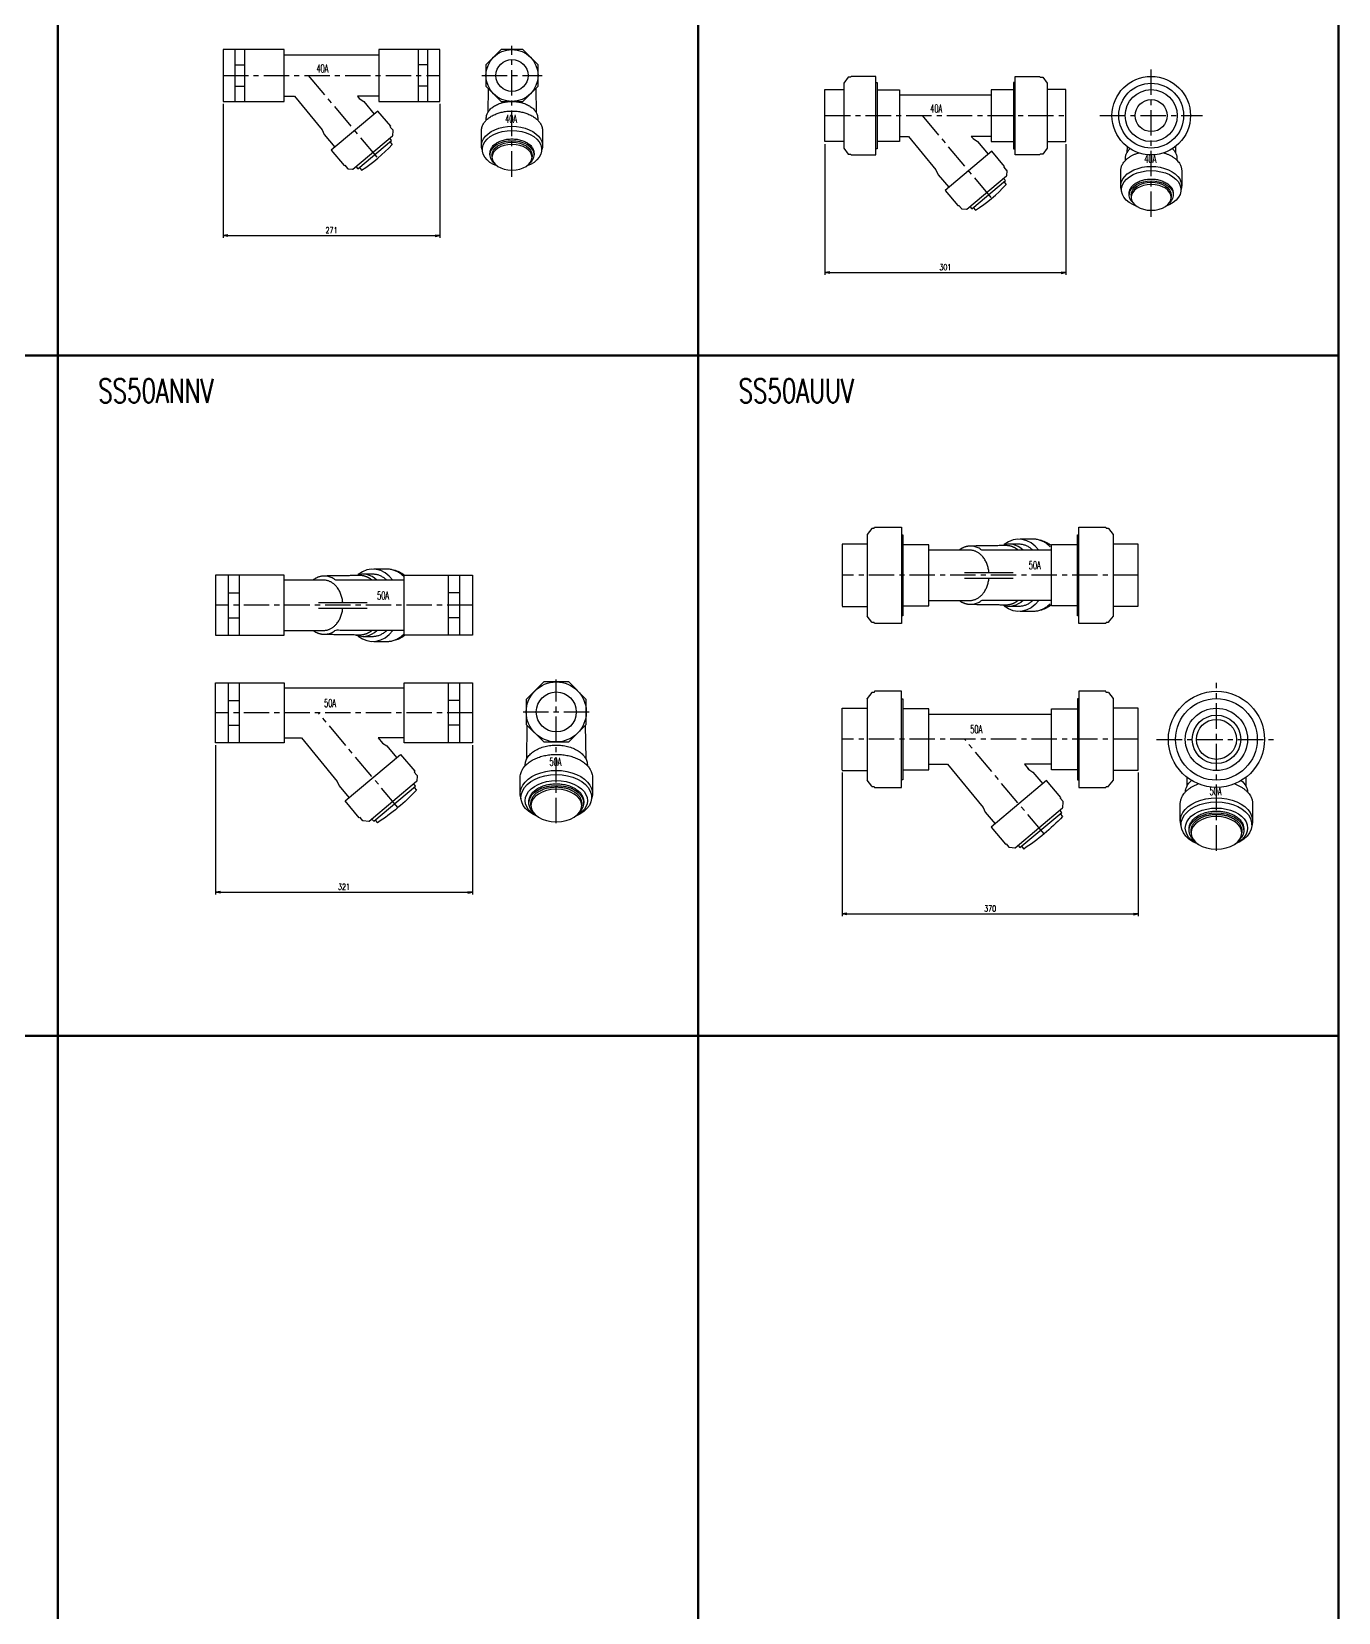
# Model space of a CAD drawing. Header units: millimetres. Extents: x 1711 to 90196, y -23291 to 8516.
# Drawn here: x 15169 to 16801, y -16824 to -14849 of the extents above; entities that cross this region are included whole.
import ezdxf

# ---------------------------------------------------------------- set-up
doc = ezdxf.new("R2010")
doc.units = ezdxf.units.MM
doc.header["$PDMODE"] = 35
doc.linetypes.add('CENTER', pattern=[50.8, 31.75, -6.35, 6.35, -6.35])
for name, color, linetype in [('CEN', 2, 'CENTER'), ('寸法', 2, 'Continuous'), ('配管-CVP', 4, 'Continuous')]:
    doc.layers.add(name, color=color, linetype=linetype)
doc.layers.add('line', color=153, linetype='Continuous', lineweight=50)
doc.styles.add('kpk', font='romans.shx', dxfattribs={"width": 0.7, "bigfont": 'extfont2.shx'})
doc.styles.get("Standard").update_dxf_attribs({"font": 'romans.shx', "bigfont": 'extfont.shx'})
doc.dimstyles.new('KPK-3', dxfattribs={"dimscale": 3, "dimtxt": 2.5, "dimasz": 2, "dimexe": 1, "dimexo": 1, "dimgap": 1, "dimtad": 3, "dimdec": 1, "dimdsep": 46, "dimtxsty": 'kpk', "dimblk": 'OPEN', "dimcen": 2.5, "dimclrd": 2, "dimclre": 2, "dimclrt": 4, "dimadec": 1, "dimazin": 2, "dimtfac": 1, "dimtdec": 1, "dimtmove": 0, "dimatfit": 2, "dimldrblk": 'OPEN', "dimfxl": 0, "dimlwd": -1, "dimlwe": -1, "dimarcsym": 0})

# ---------------------------------------------------------------- blocks, each defined once
blk = doc.blocks.new('_Open')
at = {"color": 0, "linetype": 'ByBlock', "lineweight": -2}
for p, q in [((-1, 0.17), (0, 0)), ((-1, -0.17), (0, 0)), ((0, 0), (-1, 0))]:
    blk.add_line(p, q, dxfattribs=at)
blk = doc.blocks.new('*D3050')
at = {"layer": 'Defpoints', "color": 0, "transparency": 16777216}
for p in [(16159.7, -14986.5), (16460.7, -14986.5), (16460.7, -15150.1)]:
    blk.add_point(p, dxfattribs=at)
at = {"layer": '寸法', "color": 2, "transparency": 16777216}
for p, q in [((16159.7, -14989.5), (16159.7, -15153.1)), ((16460.7, -14989.5), (16460.7, -15153.1)), ((16165.7, -15150.1), (16454.7, -15150.1))]:
    blk.add_line(p, q, dxfattribs=at)
at = {"layer": '寸法', "color": 2, "transparency": 16777216, "xscale": 6, "yscale": 6, "zscale": 6, "rotation": 180}
blk.add_blockref('_Open', (16159.7, -15150.1), dxfattribs=at)
at = {"layer": '寸法', "color": 2, "transparency": 16777216, "xscale": 6, "yscale": 6, "zscale": 6}
blk.add_blockref('_Open', (16460.7, -15150.1), dxfattribs=at)
at = {"layer": '寸法', "color": 4, "transparency": 16777216, "insert": (16310.2, -15143.4), "char_height": 7.5, "attachment_point": 5, "style": 'kpk', "bg_fill": 3, "box_fill_scale": 1.1, "bg_fill_color": 256, "bg_fill_true_color": 13158600, "bg_fill_transparency": 0}
blk.add_mtext('301', dxfattribs=at)
blk = doc.blocks.new('*D3051')
at = {"layer": 'Defpoints', "color": 0, "transparency": 16777216}
for p in [(16181.2, -15771.8), (16551.2, -15771.8), (16551.2, -15951.5)]:
    blk.add_point(p, dxfattribs=at)
at = {"layer": '寸法', "color": 2, "transparency": 16777216}
for p, q in [((16181.2, -15774.8), (16181.2, -15954.5)), ((16551.2, -15774.8), (16551.2, -15954.5)), ((16187.2, -15951.5), (16545.2, -15951.5))]:
    blk.add_line(p, q, dxfattribs=at)
at = {"layer": '寸法', "color": 2, "transparency": 16777216, "xscale": 6, "yscale": 6, "zscale": 6, "rotation": 180}
blk.add_blockref('_Open', (16181.2, -15951.5), dxfattribs=at)
at = {"layer": '寸法', "color": 2, "transparency": 16777216, "xscale": 6, "yscale": 6, "zscale": 6}
blk.add_blockref('_Open', (16551.2, -15951.5), dxfattribs=at)
at = {"layer": '寸法', "color": 4, "transparency": 16777216, "insert": (16366.2, -15944.8), "char_height": 7.5, "attachment_point": 5, "style": 'kpk', "bg_fill": 3, "box_fill_scale": 1.1, "bg_fill_color": 256, "bg_fill_true_color": 13158600, "bg_fill_transparency": 0}
blk.add_mtext('370', dxfattribs=at)
blk = doc.blocks.new('*D2992')
at = {"layer": 'Defpoints', "color": 0, "transparency": 16777216}
for p in [(15407.8, -14936.4), (15678.8, -14936.4), (15678.8, -15103.9)]:
    blk.add_point(p, dxfattribs=at)
at = {"layer": '寸法', "color": 2, "transparency": 16777216}
for p, q in [((15407.8, -14939.4), (15407.8, -15106.9)), ((15678.8, -14939.4), (15678.8, -15106.9)), ((15413.8, -15103.9), (15672.8, -15103.9))]:
    blk.add_line(p, q, dxfattribs=at)
at = {"layer": '寸法', "color": 2, "transparency": 16777216, "xscale": 6, "yscale": 6, "zscale": 6, "rotation": 180}
blk.add_blockref('_Open', (15407.8, -15103.9), dxfattribs=at)
at = {"layer": '寸法', "color": 2, "transparency": 16777216, "xscale": 6, "yscale": 6, "zscale": 6}
blk.add_blockref('_Open', (15678.8, -15103.9), dxfattribs=at)
at = {"layer": '寸法', "color": 4, "transparency": 16777216, "insert": (15543.3, -15097.2), "char_height": 7.5, "attachment_point": 5, "style": 'kpk', "bg_fill": 3, "box_fill_scale": 1.1, "bg_fill_color": 256, "bg_fill_true_color": 13158600, "bg_fill_transparency": 0}
blk.add_mtext('271', dxfattribs=at)
blk = doc.blocks.new('*D2993')
at = {"layer": 'Defpoints', "color": 0, "transparency": 16777216}
for p in [(15398.4, -15737.8), (15719.4, -15737.8), (15719.4, -15924.4)]:
    blk.add_point(p, dxfattribs=at)
at = {"layer": '寸法', "color": 2, "transparency": 16777216}
for p, q in [((15398.4, -15740.8), (15398.4, -15927.4)), ((15719.4, -15740.8), (15719.4, -15927.4)), ((15404.4, -15924.4), (15713.4, -15924.4))]:
    blk.add_line(p, q, dxfattribs=at)
at = {"layer": '寸法', "color": 2, "transparency": 16777216, "xscale": 6, "yscale": 6, "zscale": 6, "rotation": 180}
blk.add_blockref('_Open', (15398.4, -15924.4), dxfattribs=at)
at = {"layer": '寸法', "color": 2, "transparency": 16777216, "xscale": 6, "yscale": 6, "zscale": 6}
blk.add_blockref('_Open', (15719.4, -15924.4), dxfattribs=at)
at = {"layer": '寸法', "color": 4, "transparency": 16777216, "insert": (15558.9, -15917.6), "char_height": 7.5, "attachment_point": 5, "style": 'kpk', "bg_fill": 3, "box_fill_scale": 1.1, "bg_fill_color": 256, "bg_fill_true_color": 13158600, "bg_fill_transparency": 0}
blk.add_mtext('321', dxfattribs=at)
blk = doc.blocks.new('A$Cc6877018')
at = {"layer": 'line'}
for p, q in [((1660, -160), (1660, -7020)), ((2460, -160), (2460, -7020)), ((0, -3620), (3260, -3620)), ((0, -4470), (3260, -4470))]:
    blk.add_line(p, q, dxfattribs=at)
blk.add_lwpolyline([(60, -220), (0, 0), (0, -7020), (3260, -7020), (3260, 0), (0, 0)], dxfattribs=at)
at = {"layer": 'line', "char_height": 30, "attachment_point": 4}
for s, insert in [('{\\W0.7;SS50ANNV}', (1710.7, -3664.1)), ('{\\W0.7;SS50AUUV}', (2510.7, -3664.1))]:
    blk.add_mtext(s, dxfattribs=dict(at, insert=insert))

msp = doc.modelspace()

# ---------------------------------------------------------------- linework, layer by layer
at = {"layer": 'CEN'}
for p, q in [((15768.7754, -15030.351), (15768.7754, -14866.8289)), ((15407.7923, -14903.8873), (15678.7923, -14903.8873)), ((15514.2923, -14903.8873), (15601.0044, -15007.2267)), ((15731.0445, -14903.8873), (15806.5063, -14903.8873)), ((16567.4004, -15080.4807), (16567.4004, -14896.5292)), ((16159.7369, -14954.0169), (16460.7369, -14954.0169)), ((16281.2369, -14954.0169), (16367.949, -15057.3563)), ((16503.2578, -14954.0169), (16631.5429, -14954.0169)), ((16551.2154, -15528.1555), (16181.2154, -15528.1555)), ((15719.4371, -15565.8558), (15398.4371, -15565.8558)), ((15824.1429, -15838.2781), (15824.1429, -15658.4038)), ((16648.8721, -15872.4974), (16648.8721, -15662.5818)), ((15719.4371, -15700.2721), (15398.4371, -15700.2721)), ((15626.312, -15818.7025), (15526.9371, -15700.2721)), ((15782.639, -15699.168), (15865.6469, -15699.168)), ((16551.2154, -15733.1373), (16181.2154, -15733.1373)), ((16433.5903, -15851.5678), (16334.2154, -15733.1373)), ((16574.165, -15733.3873), (16723.5793, -15733.3873))]:
    msp.add_line(p, q, dxfattribs=at)
at = {"layer": '配管-CVP', "color": 0, "linetype": 'ByBlock'}
for p, q in [((15422.7923, -14936.3873), (15422.7923, -14871.3873)), ((15434.7923, -14936.3873), (15434.7923, -14871.3873)), ((15651.7923, -14936.3873), (15651.7923, -14871.3873)), ((15663.7923, -14936.3873), (15663.7923, -14871.3873)), ((15422.7923, -14890.4254), (15434.7923, -14890.4254)), ((15484.2923, -14877.9873), (15602.2923, -14877.9873)), ((15663.7923, -14890.4254), (15651.7923, -14890.4254)), ((15422.7923, -14917.3493), (15434.7923, -14917.3493)), ((15663.7923, -14917.3493), (15651.7923, -14917.3493)), ((15738.8919, -14919.9657), (15738.4025, -14950.2949)), ((15798.659, -14919.9657), (15799.1483, -14950.2949)), ((16253.0619, -14928.1169), (16367.4119, -14928.1169)), ((15616.3554, -14986.6438), (15619.184, -14990.0148)), ((15743.7854, -15003.2433), (15743.7854, -15006.0781)), ((15793.7654, -15003.2433), (15793.7654, -15006.0781)), ((16537.1532, -14992.6306), (16537.0275, -15000.4245)), ((16597.6475, -14992.6306), (16597.7732, -15000.4245)), ((15578.0685, -15018.7703), (15580.8971, -15022.1414)), ((16383.3, -15036.7734), (16386.1286, -15040.1444)), ((16345.0131, -15068.8999), (16347.8417, -15072.271)), ((16542.4104, -15053.3729), (16542.4104, -15056.2077)), ((16592.3904, -15053.3729), (16592.3904, -15056.2077)), ((16212.3654, -15477.5764), (16212.3654, -15579.4051)), ((16218.2154, -15469.8494), (16212.4704, -15477.2703)), ((16514.2154, -15469.8494), (16519.9604, -15477.2703)), ((16475.2154, -15490.4055), (16442.7154, -15490.4055)), ((16334.3063, -15524.9055), (16394.9145, -15524.9055)), ((15414.4371, -15603.3558), (15414.4371, -15528.3558)), ((15428.4371, -15603.3558), (15428.4371, -15528.3558)), ((15689.4371, -15603.3558), (15689.4371, -15528.3558)), ((15703.4371, -15603.3558), (15703.4371, -15528.3558)), ((16334.3063, -15531.9055), (16394.9145, -15531.9055)), ((15414.4371, -15550.3227), (15428.4371, -15550.3227)), ((15527.028, -15562.3558), (15587.6362, -15562.3558)), ((15703.4371, -15550.3227), (15689.4371, -15550.3227)), ((15414.4371, -15581.3888), (15428.4371, -15581.3888)), ((15527.028, -15569.3558), (15587.6362, -15569.3558)), ((15703.4371, -15581.3888), (15689.4371, -15581.3888)), ((16181.2154, -15567.3055), (16212.3654, -15567.3055)), ((16218.2154, -15586.9616), (16212.3654, -15579.4051)), ((16551.2154, -15567.3055), (16520.0654, -15567.3055)), ((15414.4371, -15737.7721), (15414.4371, -15662.7721)), ((15428.4371, -15737.7721), (15428.4371, -15662.7721)), ((15689.4371, -15737.7721), (15689.4371, -15662.7721)), ((15703.4371, -15737.7721), (15703.4371, -15662.7721)), ((15483.9371, -15668.8721), (15633.9371, -15668.8721)), ((16212.3654, -15682.5582), (16212.3654, -15784.3869)), ((16218.2154, -15674.8312), (16212.4704, -15682.2521)), ((16514.2154, -15674.8312), (16519.9604, -15682.2521)), ((15414.4371, -15684.739), (15428.4371, -15684.739)), ((15703.4371, -15684.739), (15689.4371, -15684.739)), ((16289.7154, -15701.7373), (16442.7154, -15701.7373)), ((15414.4371, -15715.8051), (15428.4371, -15715.8051)), ((15703.4371, -15715.8051), (15689.4371, -15715.8051)), ((15787.4966, -15715.5546), (15786.9731, -15758.2651)), ((15861.3128, -15758.2651), (15860.7893, -15715.5546)), ((16181.2154, -15772.2873), (16212.3654, -15772.2873)), ((16551.2154, -15772.2873), (16520.0654, -15772.2873)), ((16611.8472, -15780.6647), (16611.7023, -15792.4844)), ((16686.042, -15792.4844), (16685.8971, -15780.6647)), ((16218.2154, -15791.9434), (16212.3654, -15784.3869)), ((15597.9222, -15834.1698), (15600.7502, -15837.54)), ((16604.6821, -15840.0207), (16604.6821, -15835.8266)), ((16693.0621, -15840.0207), (16693.0621, -15835.8266)), ((16405.2006, -15867.0351), (16408.0285, -15870.4053))]:
    msp.add_line(p, q, dxfattribs=at)
for points in [[(15736.2754, -14890.4254), (15736.2754, -14917.3493), (15755.3135, -14936.3873), (15782.2374, -14936.3873), (15801.2754, -14917.3493), (15801.2754, -14890.4254), (15782.2374, -14871.3873), (15755.3135, -14871.3873)], [(15398.4371, -15528.3558), (15398.4371, -15603.3558), (15483.9371, -15603.3558), (15483.9371, -15528.3558)], [(15633.9371, -15603.3558), (15633.9371, -15528.3558), (15719.4371, -15528.3558), (15719.4371, -15603.3558)], [(15786.6429, -15683.635), (15786.6429, -15714.701), (15808.6099, -15736.668), (15839.6759, -15736.668), (15861.6429, -15714.701), (15861.6429, -15683.635), (15839.6759, -15661.668), (15808.6099, -15661.668)]]:
    msp.add_lwpolyline(points, close=True, dxfattribs=at)
for points in [[(16212.47, -15477.2704, 0.166207984), (16212.3654, -15477.5764, -0.166207984)], [(16212.3654, -15579.2346, 0.166207984), (16212.47, -15579.5407, -0.166207984)], [(16519.9607, -15579.5407, 0.166207984), (16520.0654, -15579.2346, -0.166207984)], [(16212.47, -15682.2521, 0.166207984), (16212.3654, -15682.5582, -0.166207984)], [(16520.0654, -15682.5582, 0.166207984), (16519.9607, -15682.2521, -0.166207984)]]:
    msp.add_lwpolyline(points, format="xyb", close=True, dxfattribs=at)
for points in [[(16218.215, -15469.8495, -0.232031248), (16218.6104, -15469.6555), (16221.2064, -15469.6555), (16221.8284, -15468.3555), (16255.3654, -15468.3555), (16255.3654, -15588.4555), (16221.8284, -15588.4555), (16221.2064, -15587.1555), (16218.6104, -15587.1555, -0.232031248), (16218.215, -15586.9616)], [(16514.2157, -15586.9616, -0.232031248), (16513.8204, -15587.1555), (16511.2244, -15587.1555), (16510.6024, -15588.4555), (16477.0654, -15588.4555), (16477.0654, -15468.3555), (16510.6024, -15468.3555), (16511.2244, -15469.6555), (16513.8204, -15469.6555, -0.232031248), (16514.2157, -15469.8495)], [(16514.2154, -15586.9616), (16520.0654, -15579.4051), (16520.0654, -15477.5764, 0.166207984), (16519.9607, -15477.2704, -0.166207984), (16520.0654, -15477.5764)]]:
    msp.add_lwpolyline(points, format="xyb", dxfattribs=at)
for points in [[(16255.3654, -15477.9555), (16257.2154, -15477.9555), (16257.2154, -15578.8555), (16255.3654, -15578.8555)], [(16477.0654, -15578.8555), (16475.2154, -15578.8555), (16475.2154, -15477.9555), (16477.0654, -15477.9555)], [(16212.3654, -15489.5055), (16181.2154, -15489.5055), (16181.2154, -15566.8055)], [(16257.2154, -15566.4055), (16289.7154, -15566.4055), (16289.7154, -15490.4055), (16257.2154, -15490.4055)], [(16475.2154, -15566.4055), (16442.7154, -15566.4055), (16442.7154, -15490.4055), (16442.2154, -15490.9055)], [(16551.2154, -15566.8055), (16551.2154, -15489.5055), (16520.0654, -15489.5055)]]:
    msp.add_lwpolyline(points, dxfattribs=at)
for centre, radius in [((15768.7754, -14903.8873), 32.5), ((15768.7754, -14903.8873), 20), ((16567.4004, -14954.0169), 49.05), ((16567.4004, -14954.0169), 40.5), ((16567.4004, -14954.0169), 32.5), ((16567.4004, -14954.0169), 20), ((15824.1429, -15699.168), 37.5), ((15824.1429, -15699.168), 25), ((16648.8721, -15733.3873), 60.0502), ((16648.8721, -15733.3873), 51), ((16648.8721, -15733.3873), 38.9), ((16648.8721, -15733.3873), 30.28), ((16648.8721, -15733.3873), 25)]:
    msp.add_circle(centre, radius, dxfattribs=at)
for centre in [(15466.6618, -14847.1234), (16233.6064, -14897.253)]:
    msp.add_arc(centre, 209, 303.1327492, 316.8672508, dxfattribs=at)
at = {"layer": '配管-CVP', "color": 0, "linetype": 'ByBlock', "extrusion": (0, 0, -1)}
for centre, major_axis, ratio, start_param, end_param in [((15768.7754, -14991.8236), (38.09, 0), 0.64278761, 2.907640378, 6.517137583), ((15768.7754, -14996.4255), (-37.09, 0), 0.64278761, -1.069098854, 4.210691508), ((15768.7754, -15002.9752), (-27.5, 0), 0.64278761, -0.623644859, 3.765237513), ((15768.7754, -15003.2433), (24.99, 0), 0.64278761, 3.141592654, 6.283185307), ((16567.4004, -15041.9532), (38.09, 0), 0.64278761, 2.907640378, 6.517137583), ((16567.4004, -15046.5551), (-37.09, 0), 0.64278761, -1.069098854, 4.210691508), ((16567.4004, -15053.1048), (-27.5, 0), 0.64278761, -0.623644859, 3.765237513), ((16567.4004, -15053.3729), (24.99, 0), 0.64278761, 3.141592654, 6.283185307), ((16389.8808, -15528.4055), (0, -38.84), 0.766044443, 5.653894126, 6.580817908), ((16402.0937, -15528.4055), (0, -45.19), 0.766044443, 5.480591928, 6.838796538), ((16423.6914, -15528.4055), (0, -44.19), 0.766044443, 5.733122283, 6.138075612), ((15824.1429, -15801.2174), (45.19, 0), 0.64278761, 2.922259713, 6.502518248), ((15824.1429, -15805.8013), (-44.19, 0), 0.64278761, -1.007728242, 4.149320896), ((15824.1429, -15809.938), (-38.9, 0), 0.64278761, -0.942001084, 4.083593737), ((15824.1429, -15812.9639), (34.19, 0), 0.64278761, 2.535494459, 6.889283502), ((16648.8721, -15799.7268), (38.84, 0), 0.64278761, 3.163768524, 3.78431946), ((16648.8721, -15799.7268), (38.84, 0), 0.64278761, 5.6404585, 6.261009437), ((16648.8721, -15835.4368), (45.19, 0), 0.64278761, 2.922259713, 6.502518248), ((16648.8721, -15840.0207), (-44.19, 0), 0.64278761, -1.007728242, 4.149320896), ((16648.8721, -15844.1574), (-38.9, 0), 0.64278761, -0.942001084, 4.083593737), ((16648.8721, -15847.1832), (34.19, 0), 0.64278761, 2.535494459, 6.889283502)]:
    msp.add_ellipse(centre, major_axis=major_axis, ratio=ratio, start_param=start_param, end_param=end_param, dxfattribs=at)
for centre, major_axis in [((15768.7754, -15006.0781), (24.99, 0)), ((16567.4004, -15056.2077), (24.99, 0)), ((15824.1429, -15816.066), (31.69, 0)), ((16648.8721, -15850.2853), (31.69, 0))]:
    msp.add_ellipse(centre, major_axis=major_axis, ratio=0.64278761, dxfattribs=at)
at = {"layer": '配管-CVP', "color": 0, "linetype": 'ByBlock'}
for centre, major_axis, start_param, end_param in [((16402.0937, -15528.4055), (0, 45.19), 5.480591928, 6.838796538), ((16423.6914, -15528.4055), (0, 44.19), 5.733122283, 6.138075612), ((16389.8808, -15528.4055), (0, 38.84), 5.653894126, 6.580817908), ((15594.8154, -15565.8558), (0, 45.19), 5.480591928, 6.838796538), ((15616.4131, -15565.8558), (0, 44.19), 5.725737959, 6.138075612), ((15582.6025, -15565.8558), (0, 38.84), 5.653894126, 6.580817908), ((15582.6025, -15565.8558), (0, 38.84), 2.843960052, 3.770883835), ((15594.8154, -15565.8558), (0, 45.19), 2.585981422, 3.944186033), ((15616.4131, -15565.8558), (0, 44.19), 3.286702349, 3.699040002)]:
    msp.add_ellipse(centre, major_axis=major_axis, ratio=0.766044443, start_param=start_param, end_param=end_param, dxfattribs=at)
for points, weights, knots in [([(15730.6854, -14991.8236), (15730.6854, -14982.2892), (15730.6854, -14972.7547), (15730.6854, -14948.2709), (15768.7754, -14948.2709), (15806.8654, -14948.2709), (15806.8654, -14972.7547), (15806.8654, -14982.2892), (15806.8654, -14991.8236)], [1, 1, 1, 0.707106781187, 1, 0.707106781187, 1, 1, 1], [0, 0, 0, 1, 1, 2.570796327, 2.570796327, 4.141592654, 4.141592654, 5.141592654, 5.141592654, 5.141592654]), ([(15736.6354, -14959.6149), (15736.6354, -14958.3329), (15736.6354, -14957.0508), (15736.6354, -14936.3916), (15768.7754, -14936.3916), (15800.9154, -14936.3916), (15800.9154, -14957.0508), (15800.9154, -14958.3329), (15800.9154, -14959.6149)], [1, 1, 1, 0.707106781187, 1, 0.707106781187, 1, 1, 1], [0, 0, 0, 1, 1, 2.570796327, 2.570796327, 4.141592654, 4.141592654, 5.141592654, 5.141592654, 5.141592654]), ([(15741.2754, -15002.9752), (15741.2754, -15001.9027), (15741.2754, -15000.8302), (15741.2754, -14990.6246), (15755.0254, -14985.5218), (15768.7754, -14980.419), (15782.5254, -14985.5218), (15796.2754, -14990.6246), (15796.2754, -15000.8302), (15796.2754, -15001.9027), (15796.2754, -15002.9752)], [1, 1, 1, 0.866025403784, 1, 0.866025403784, 1, 0.866025403784, 1, 1, 1], [0, 0, 0, 1, 1, 2.047197551, 2.047197551, 3.094395102, 3.094395102, 4.141592654, 4.141592654, 5.141592654, 5.141592654, 5.141592654]), ([(16529.3104, -15041.9532), (16529.3104, -15032.4188), (16529.3104, -15022.8843), (16529.3104, -15007.0155), (16551.8454, -15000.5351)], [1, 1, 1, 0.839158343316, 1], [0, 0, 0, 1, 1, 2.150124882, 2.150124882, 2.150124882]), ([(16535.2604, -15009.7446), (16535.2604, -15008.4625), (16535.2604, -15007.1804), (16535.2604, -15000.5909), (16541.1961, -14995.2184)], [1, 1, 1, 0.952710629088, 1], [0, 0, 0, 1, 1, 1.617523167, 1.617523167, 1.617523167]), ([(16582.9553, -15000.5351), (16605.4904, -15007.0155), (16605.4904, -15022.8843), (16605.4904, -15032.4188), (16605.4904, -15041.9532)], [1, 0.839158343316, 1, 1, 1], [0, 0, 0, 1.150124882, 1.150124882, 2.150124882, 2.150124882, 2.150124882]), ([(16593.6046, -14995.2184), (16599.5404, -15000.5909), (16599.5404, -15007.1804), (16599.5404, -15008.4625), (16599.5404, -15009.7446)], [1, 0.952710629088, 1, 1, 1], [0, 0, 0, 0.617523167, 0.617523167, 1.617523167, 1.617523167, 1.617523167]), ([(16539.9004, -15053.1048), (16539.9004, -15052.0323), (16539.9004, -15050.9598), (16539.9004, -15040.7542), (16553.6504, -15035.6514), (16567.4004, -15030.5486), (16581.1504, -15035.6514), (16594.9004, -15040.7542), (16594.9004, -15050.9598), (16594.9004, -15052.0323), (16594.9004, -15053.1048)], [1, 1, 1, 0.866025403784, 1, 0.866025403784, 1, 0.866025403784, 1, 1, 1], [0, 0, 0, 1, 1, 2.047197551, 2.047197551, 3.094395102, 3.094395102, 4.141592654, 4.141592654, 5.141592654, 5.141592654, 5.141592654]), ([(16441.2154, -15492.8543), (16431.8058, -15483.2155), (16419.845, -15483.2155), (16411.7407, -15483.2155), (16403.6364, -15483.2155)], [1, 0.945173739772, 1, 1, 1], [0, 0, 0, 0.665340231, 0.665340231, 1.665340231, 1.665340231, 1.665340231]), ([(16364.6104, -15524.9055), (16362.2132, -15497.0055), (16340.7065, -15497.0055), (16315.9609, -15497.0055), (16290.2154, -15497.0055)], [1, 0.745474670312, 1, 1, 1], [0, 0, 0, 1.459099244, 1.459099244, 2.459099244, 2.459099244, 2.459099244]), ([(16442.7154, -15497.0055), (16398.8119, -15497.0055), (16355.9085, -15497.0055), (16341.5913, -15485.8811), (16327.2741, -15497.0055)], [1, 1, 1, 0.85930145882, 1], [0, 0, 0, 1, 1, 2.073787957, 2.073787957, 2.073787957]), ([(16401.2268, -15497.0055), (16394.0864, -15491.0843), (16385.6277, -15491.2079), (16363.0843, -15491.5372), (16340.5408, -15491.8665)], [1, 0.958653479083, 1, 1, 1], [0, 0, 0, 0.577128251, 0.577128251, 1.577128251, 1.577128251, 1.577128251]), ([(16419.6056, -15497.0055), (16411.7771, -15489.5655), (16402.0937, -15489.5655), (16395.9873, -15489.5655), (16389.8808, -15489.5655)], [1, 0.950906121066, 1, 1, 1], [0, 0, 0, 0.629291181, 0.629291181, 1.629291181, 1.629291181, 1.629291181]), ([(15633.9371, -15530.3045), (15624.5275, -15520.6658), (15612.5667, -15520.6658), (15604.4624, -15520.6658), (15596.3581, -15520.6658)], [1, 0.945173739772, 1, 1, 1], [0, 0, 0, 0.665340231, 0.665340231, 1.665340231, 1.665340231, 1.665340231]), ([(15557.3321, -15562.3558), (15554.9349, -15534.4558), (15533.4282, -15534.4558), (15508.6826, -15534.4558), (15483.9371, -15534.4558)], [1, 0.745474670312, 1, 1, 1], [0, 0, 0, 1.459099244, 1.459099244, 2.459099244, 2.459099244, 2.459099244]), ([(15633.9371, -15534.4558), (15591.2836, -15534.4558), (15548.6302, -15534.4558), (15534.313, -15523.3313), (15519.9958, -15534.4558)], [1, 1, 1, 0.85930145882, 1], [0, 0, 0, 1, 1, 2.073787957, 2.073787957, 2.073787957]), ([(15593.9485, -15534.4558), (15586.8081, -15528.5345), (15578.3494, -15528.6581), (15555.806, -15528.9874), (15533.2625, -15529.3167)], [1, 0.958653479083, 1, 1, 1], [0, 0, 0, 0.577128251, 0.577128251, 1.577128251, 1.577128251, 1.577128251]), ([(15612.3273, -15534.4558), (15604.4988, -15527.0158), (15594.8154, -15527.0158), (15588.709, -15527.0158), (15582.6025, -15527.0158)], [1, 0.950906121066, 1, 1, 1], [0, 0, 0, 0.629291181, 0.629291181, 1.629291181, 1.629291181, 1.629291181]), ([(16290.2154, -15559.8055), (16315.9609, -15559.8055), (16340.7065, -15559.8055), (16362.2132, -15559.8055), (16364.6104, -15531.9055)], [1, 1, 1, 0.745474670312, 1], [0, 0, 0, 1, 1, 2.459099244, 2.459099244, 2.459099244]), ([(16442.7154, -15559.8055), (16398.8119, -15559.8055), (16355.9085, -15559.8055), (16341.5913, -15570.93), (16327.2741, -15559.8055)], [1, 1, 1, 0.85930145882, 1], [0, 0, 0, 1, 1, 2.073787957, 2.073787957, 2.073787957]), ([(16401.2268, -15559.8055), (16394.0864, -15565.7268), (16385.6277, -15565.6032), (16363.0843, -15565.2739), (16340.5408, -15564.9446)], [1, 0.958653479083, 1, 1, 1], [0, 0, 0, 0.577128251, 0.577128251, 1.577128251, 1.577128251, 1.577128251]), ([(16419.6056, -15559.8055), (16411.7771, -15567.2455), (16402.0937, -15567.2455), (16395.9873, -15567.2455), (16389.8808, -15567.2455)], [1, 0.950906121066, 1, 1, 1], [0, 0, 0, 0.629291181, 0.629291181, 1.629291181, 1.629291181, 1.629291181]), ([(16441.2154, -15563.9568), (16431.8058, -15573.5955), (16419.845, -15573.5955), (16411.7407, -15573.5955), (16403.6364, -15573.5955)], [1, 0.945173739772, 1, 1, 1], [0, 0, 0, 0.665340231, 0.665340231, 1.665340231, 1.665340231, 1.665340231]), ([(15483.9371, -15597.2558), (15508.6826, -15597.2558), (15533.4282, -15597.2558), (15554.9349, -15597.2558), (15557.3321, -15569.3558)], [1, 1, 1, 0.745474670312, 1], [0, 0, 0, 1, 1, 2.459099244, 2.459099244, 2.459099244]), ([(15633.9371, -15597.2558), (15591.2836, -15597.2558), (15548.6302, -15597.2558), (15534.313, -15608.3802), (15519.9958, -15597.2558)], [1, 1, 1, 0.85930145882, 1], [0, 0, 0, 1, 1, 2.073787957, 2.073787957, 2.073787957]), ([(15593.9485, -15597.2558), (15586.8081, -15603.177), (15578.3494, -15603.0534), (15555.806, -15602.7241), (15533.2625, -15602.3948)], [1, 0.958653479083, 1, 1, 1], [0, 0, 0, 0.577128251, 0.577128251, 1.577128251, 1.577128251, 1.577128251]), ([(15582.6025, -15604.6958), (15588.709, -15604.6958), (15594.8154, -15604.6958), (15604.4988, -15604.6958), (15612.3273, -15597.2558)], [1, 1, 1, 0.950906121066, 1], [0, 0, 0, 1, 1, 1.629291181, 1.629291181, 1.629291181]), ([(15596.3581, -15611.0458), (15604.4624, -15611.0458), (15612.5667, -15611.0458), (15624.5275, -15611.0458), (15633.9371, -15601.407)], [1, 1, 1, 0.945173739772, 1], [0, 0, 0, 1, 1, 1.665340231, 1.665340231, 1.665340231]), ([(15785.3029, -15766.3185), (15785.3029, -15765.9129), (15785.3029, -15765.5074), (15785.3029, -15740.5415), (15824.1429, -15740.5415), (15862.9829, -15740.5415), (15862.9829, -15765.5074), (15862.9829, -15765.9129), (15862.9829, -15766.3185)], [1, 1, 1, 0.707106781187, 1, 0.707106781187, 1, 1, 1], [0, 0, 0, 1, 1, 2.570796327, 2.570796327, 4.141592654, 4.141592654, 5.141592654, 5.141592654, 5.141592654]), ([(15778.9529, -15801.2174), (15778.9529, -15791.192), (15778.9529, -15781.1666), (15778.9529, -15752.119), (15824.1429, -15752.119), (15869.3329, -15752.119), (15869.3329, -15781.1666), (15869.3329, -15791.192), (15869.3329, -15801.2174)], [1, 1, 1, 0.707106781187, 1, 0.707106781187, 1, 1, 1], [0, 0, 0, 1, 1, 2.570796327, 2.570796327, 4.141592654, 4.141592654, 5.141592654, 5.141592654, 5.141592654]), ([(15789.9529, -15812.9639), (15789.9529, -15811.8914), (15789.9529, -15810.8189), (15789.9529, -15788.842), (15824.1429, -15788.842), (15858.3329, -15788.842), (15858.3329, -15810.8189), (15858.3329, -15811.8914), (15858.3329, -15812.9639)], [1, 1, 1, 0.707106781187, 1, 0.707106781187, 1, 1, 1], [0, 0, 0, 1, 1, 2.570796327, 2.570796327, 4.141592654, 4.141592654, 5.141592654, 5.141592654, 5.141592654]), ([(15792.4529, -15816.066), (15792.4529, -15814.649), (15792.4529, -15813.232), (15792.4529, -15792.862), (15824.1429, -15792.862), (15855.8329, -15792.862), (15855.8329, -15813.232), (15855.8329, -15814.649), (15855.8329, -15816.066)], [1, 1, 1, 0.707106781187, 1, 0.707106781187, 1, 1, 1], [0, 0, 0, 1, 1, 2.570796327, 2.570796327, 4.141592654, 4.141592654, 5.141592654, 5.141592654, 5.141592654]), ([(16603.6821, -15835.4368), (16603.6821, -15824.7342), (16603.6821, -15814.0316), (16603.6821, -15797.3552), (16626.0868, -15788.9467)], [1, 1, 1, 0.867240715618, 1], [0, 0, 0, 1, 1, 2.042326023, 2.042326023, 2.042326023]), ([(16671.6575, -15788.9467), (16694.0621, -15797.3552), (16694.0621, -15814.0316), (16694.0621, -15824.7342), (16694.0621, -15835.4368)], [1, 0.867240715619, 1, 1, 1], [0, 0, 0, 1.042326023, 1.042326023, 2.042326023, 2.042326023, 2.042326023]), ([(16614.6821, -15847.1832), (16614.6821, -15846.1108), (16614.6821, -15845.0383), (16614.6821, -15823.0614), (16648.8721, -15823.0614), (16683.0621, -15823.0614), (16683.0621, -15845.0383), (16683.0621, -15846.1108), (16683.0621, -15847.1832)], [1, 1, 1, 0.707106781187, 1, 0.707106781187, 1, 1, 1], [0, 0, 0, 1, 1, 2.570796327, 2.570796327, 4.141592654, 4.141592654, 5.141592654, 5.141592654, 5.141592654]), ([(16617.1821, -15850.2853), (16617.1821, -15848.8683), (16617.1821, -15847.4514), (16617.1821, -15827.0814), (16648.8721, -15827.0814), (16680.5621, -15827.0814), (16680.5621, -15847.4514), (16680.5621, -15848.8683), (16680.5621, -15850.2853)], [1, 1, 1, 0.707106781187, 1, 0.707106781187, 1, 1, 1], [0, 0, 0, 1, 1, 2.570796327, 2.570796327, 4.141592654, 4.141592654, 5.141592654, 5.141592654, 5.141592654])]:
    msp.add_rational_spline(points, weights, degree=2, knots=knots, dxfattribs=at)

# ---------------------------------------------------------------- texts
at = {"layer": 'Defpoints', "color": 6, "linetype": 'ByBlock', "style": 'kpk', "width": 0.6}
for s, p in [('40A', (15524.3951, -14900.0079)), ('40A', (16291.3397, -14950.1375)), ('40A', (15760.204, -14962.924)), ('40A', (16558.8289, -15013.0536)), ('50A', (16414.471, -15520.8472)), ('50A', (15600.3024, -15558.5474)), ('50A', (15534.0677, -15692.9637)), ('50A', (16341.346, -15725.8289)), ('50A', (15815.5715, -15766.3599)), ('50A', (16640.3007, -15803.067))]:
    msp.add_text(s, height=10, dxfattribs=at).set_placement(p)

# ---------------------------------------------------------------- next in the draw order: dimensions: what is measured, and where the dimension line sits
at = {"layer": '寸法'}
for base, p1, p2, picture, middle in [((15678.7923, -15103.9033), (15407.7923, -14936.3873), (15678.7923, -14936.3873), '*D2992', (15543.2923, -15097.1533)), ((16460.7369, -15150.1091), (16159.7369, -14986.5169), (16460.7369, -14986.5169), '*D3050', (16310.2369, -15143.3591)), ((15719.4371, -15924.3743), (15398.4371, -15737.7721), (15719.4371, -15737.7721), '*D2993', (15558.9371, -15917.6243)), ((16551.2154, -15951.5344), (16181.2154, -15771.7873), (16551.2154, -15771.7873), '*D3051', (16366.2154, -15944.7844))]:
    dim = msp.add_linear_dim(base=base, p1=p1, p2=p2, dimstyle='KPK-3', dxfattribs=at)
    dim.commit()
    dim.dimension.update_dxf_attribs({"geometry": picture, "text_midpoint": middle})

# ---------------------------------------------------------------- next in the draw order: linework, layer by layer
at = {"layer": '配管-CVP', "color": 0, "linetype": 'ByBlock'}
for points in [[(15484.2923, -14871.3873), (15407.7923, -14871.3873), (15407.7923, -14936.3873), (15484.2923, -14936.3873)], [(15602.2923, -14936.3873), (15678.7923, -14936.3873), (15678.7923, -14871.3873), (15602.2923, -14871.3873)], [(16188.5619, -14905.9669), (16183.1619, -14913.5169), (16183.1619, -14994.5169), (16188.5619, -15002.0669), (16191.8119, -15002.0669), (16192.3119, -15003.0669), (16223.1616, -15003.0669), (16223.1616, -14904.9669), (16192.3119, -14904.9669), (16191.8119, -14905.9669)], [(16431.9119, -14905.9669), (16437.3119, -14913.5169), (16437.3119, -14994.5169), (16431.9119, -15002.0669), (16428.6619, -15002.0669), (16428.1619, -15003.0669), (16397.3122, -15003.0669), (16397.3122, -14904.9669), (16428.1619, -14904.9669), (16428.6619, -14905.9669)], [(15483.9371, -15662.7721), (15483.9371, -15737.7721), (15398.4371, -15737.7721), (15398.4371, -15662.7721)], [(15719.4371, -15662.7721), (15719.4371, -15737.7721), (15633.9371, -15737.7721), (15633.9371, -15662.7721)]]:
    msp.add_lwpolyline(points, close=True, dxfattribs=at)
for points in [[(16223.1616, -14912.5169), (16225.0619, -14912.5169), (16225.0619, -14995.5169), (16223.1616, -14995.5169)], [(16397.3122, -14912.5169), (16395.4119, -14912.5169), (16395.4119, -14995.5169), (16397.3122, -14995.5169)], [(15484.2923, -14929.7873), (15497.2126, -14929.7873), (15531.4399, -14971.617), (15534.2811, -14977.71), (15547.4583, -14993.4139)], [(15602.2923, -14929.7873), (15575.6509, -14929.7873), (15578.0154, -14932.5355), (15583.5225, -14936.3916), (15596.6996, -14952.0955)], [(16183.1619, -14986.5169), (16159.7369, -14986.5169), (16159.7369, -14921.5169), (16183.1619, -14921.5169)], [(16225.0619, -14921.8919), (16253.0619, -14921.8919), (16253.0619, -14986.1419), (16225.0619, -14986.1419)], [(16395.4119, -14921.8919), (16367.4119, -14921.8919), (16367.4119, -14986.1419), (16395.4119, -14986.1419)], [(16437.3119, -14986.5169), (16460.7369, -14986.5169), (16460.7369, -14921.5169), (16437.3119, -14921.5169)], [(15573.8317, -15017.6259), (15576.1457, -15020.3837), (15618.2782, -14985.0304), (15615.9641, -14982.2726)], [(16253.0619, -14979.9169), (16264.1572, -14979.9169), (16298.3845, -15021.7466), (16301.2257, -15027.8396), (16314.4029, -15043.5435)], [(16367.4119, -14979.9169), (16342.5955, -14979.9169), (16344.96, -14982.6651), (16350.4671, -14986.5212), (16363.6442, -15002.2251)], [(16340.7763, -15067.7555), (16343.0903, -15070.5133), (16385.2228, -15035.16), (16382.9087, -15032.4022)], [(16255.3654, -15682.9373), (16257.2154, -15682.9373), (16257.2154, -15783.8373), (16255.3654, -15783.8373)], [(16477.0654, -15682.9373), (16475.2154, -15682.9373), (16475.2154, -15783.8373), (16477.0654, -15783.8373)], [(16514.2154, -15791.9434), (16520.0654, -15784.3869), (16520.0654, -15682.5582)], [(16181.2154, -15771.7873), (16181.2154, -15694.4873), (16212.3654, -15694.4873)], [(16257.2154, -15771.3873), (16289.7154, -15771.3873), (16289.7154, -15695.3873), (16257.2154, -15695.3873)], [(16475.2154, -15771.3873), (16442.7154, -15771.3873), (16442.7154, -15695.3873), (16475.2154, -15695.3873)], [(16551.2154, -15771.7873), (16551.2154, -15694.4873), (16520.0654, -15694.4873)], [(15483.9371, -15731.6721), (15505.5835, -15731.6721), (15550.1714, -15785.8346), (15552.8493, -15791.5774), (15565.0623, -15806.1322)], [(15633.9371, -15731.6721), (15601.7437, -15731.6721), (15607.1651, -15738.0112), (15605.977, -15736.6219)], [(15607.1651, -15738.0112), (15612.3556, -15741.6456), (15624.5686, -15756.2005)], [(16289.7154, -15764.5373), (16312.8618, -15764.5373), (16357.4497, -15818.6999), (16360.1276, -15824.4427), (16372.3406, -15838.9975)], [(16442.7154, -15764.5373), (16409.022, -15764.5373), (16414.4434, -15770.8765), (16413.2553, -15769.4872)], [(16414.4434, -15770.8765), (16419.6339, -15774.5109), (16431.8469, -15789.0658)], [(15593.6931, -15833.019), (15596.0071, -15835.7767), (15648.3893, -15791.8229), (15646.0752, -15789.0652)], [(16400.9714, -15865.8843), (16403.2854, -15868.642), (16455.6676, -15824.6882), (16453.3535, -15821.9305)]]:
    msp.add_lwpolyline(points, dxfattribs=at)
for points in [[(15617.2583, -14967.3398), (15601.2576, -14948.2709), (15542.9003, -14997.2385), (15558.901, -15016.3074), (15559.9289, -15015.9766), (15563.3468, -15020.0499, 0.194317012), (15563.8097, -15020.2961), (15569.591, -15020.9052, 0.203515819), (15570.1142, -15020.7452), (15619.6816, -14979.1533, 0.203515819), (15619.9299, -14978.6658), (15620.334, -14972.8665, 0.194317012), (15620.1719, -14972.3679), (15616.7541, -14968.2946)], [(16384.2029, -15017.4694), (16368.2022, -14998.4005), (16309.8449, -15047.3681), (16325.8456, -15066.437), (16326.8735, -15066.1062), (16330.2914, -15070.1795, 0.194317012), (16330.7542, -15070.4257), (16336.5355, -15071.0348, 0.203515819), (16337.0588, -15070.8748), (16386.6262, -15029.2829, 0.203515819), (16386.8745, -15028.7954), (16387.2786, -15022.9961, 0.194317012), (16387.1165, -15022.4975), (16383.6986, -15018.4242)], [(15590.3104, -15835.8574, -0.201587929), (15589.7923, -15836.0179), (15582.846, -15835.3381, -0.196239542), (15582.3779, -15835.0913), (15579.0423, -15831.1161), (15577.9492, -15831.3691), (15560.1979, -15810.2139), (15629.433, -15752.1188), (15647.1843, -15773.2739), (15646.7454, -15774.3066), (15650.0809, -15778.2818, -0.196239542), (15650.2426, -15778.7855), (15649.7059, -15785.7443, -0.201587929), (15649.4579, -15786.2267)], [(16212.3654, -15784.2164, 0.166207984), (16212.47, -15784.5225, -0.166207984)], [(16454.0237, -15807.1718), (16454.4626, -15806.1392), (16436.7113, -15784.9841), (16367.4762, -15843.0792), (16385.2275, -15864.2344), (16386.3206, -15863.9814), (16389.6562, -15867.9566, 0.196239542), (16390.1243, -15868.2033), (16397.0706, -15868.8831, 0.201587929), (16397.5887, -15868.7227), (16456.7362, -15819.092, 0.201587929), (16456.9842, -15818.6096), (16457.5209, -15811.6508, 0.196239542), (16457.3592, -15811.147)], [(16519.9607, -15784.5225, 0.166207984), (16520.0654, -15784.2164, -0.166207984)]]:
    msp.add_lwpolyline(points, format="xyb", close=True, dxfattribs=at)
for points in [[(16218.215, -15791.9434, 0.232031248), (16218.6104, -15792.1373), (16221.2064, -15792.1373), (16221.8284, -15793.4373), (16255.3654, -15793.4373), (16255.3654, -15673.3373), (16221.8284, -15673.3373), (16221.2064, -15674.6373), (16218.6104, -15674.6373, 0.232031248), (16218.215, -15674.8312)], [(16514.2157, -15674.8312, 0.232031248), (16513.8204, -15674.6373), (16511.2244, -15674.6373), (16510.6024, -15673.3373), (16477.0654, -15673.3373), (16477.0654, -15793.4373), (16510.6024, -15793.4373), (16511.2244, -15792.1373), (16513.8204, -15792.1373, 0.232031248), (16514.2157, -15791.9434)], [(15646.4741, -15793.4299), (15649.3021, -15796.8001, -0.063127554), (15600.7502, -15837.54)], [(16453.7524, -15826.2952), (16456.5804, -15829.6654, -0.063127554), (16408.0285, -15870.4053)]]:
    msp.add_lwpolyline(points, format="xyb", dxfattribs=at)

# ---------------------------------------------------------------- next in the draw order: block references
at = {"layer": 'line', "linetype": 'ByBlock'}
msp.add_blockref('A$Cc6877018', (13541.2145, -11633.6234), dxfattribs=at)

doc.saveas('drawing.dxf')
